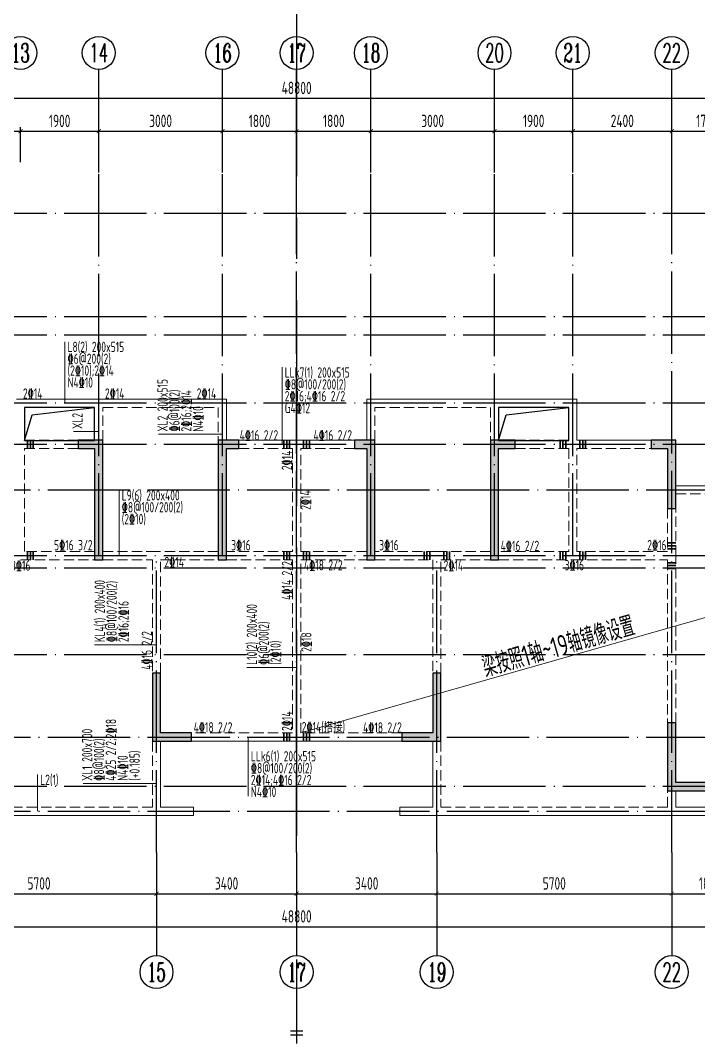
# Model space of a CAD drawing. Extents: x 826826 to 1642106, y -156213 to 399140.
# Drawn here: x 1419250 to 1435700, y 178848 to 203668 of the extents above; entities that cross this region are included whole.
import ezdxf
from ezdxf.enums import TextEntityAlignment as Align

# ---------------------------------------------------------------- set-up
doc = ezdxf.new("R2010")
doc.units = 0
doc.header["$LTSCALE"] = 1000
for name, pattern in [('CENTER', [8, 5, -1, 1, -1]), ('DASH', [0.35, 0.25, -0.1]), ('DOTE', [2.42, 2, -0.2, 0.02, -0.2])]:
    doc.linetypes.add(name, pattern=pattern)
doc.layers.get('0').update_dxf_attribs({"linetype": 'CONTINUOUS'})
doc.layers.get('DEFPOINTS').update_dxf_attribs({"linetype": 'CONTINUOUS'})
for name, color, linetype in [('A-AXIS', 1, 'CONTINUOUS'), ('A-DOTE', 10, 'DOTE'), ('AXIS_TEXT', 4, 'CONTINUOUS'), ('S-D洞口', 4, 'CONTINUOUS'), ('S-L主梁线', 4, 'DASH'), ('S-L梁编号', 6, 'CONTINUOUS'), ('S-L梁配筋', 7, 'CONTINUOUS'), ('S-Q墙填充', 252, 'CONTINUOUS'), ('S-Q墙实线', 6, 'CONTINUOUS'), ('S-Y一般标注', 3, 'CONTINUOUS'), ('THIN', 7, 'CONTINUOUS'), ('水平筋标注', 7, 'CONTINUOUS')]:
    doc.layers.add(name, color=color, linetype=linetype)
doc.layers.add('梁附加箍筋', color=1, linetype='CONTINUOUS', lineweight=35)
doc.styles.add('_TCH_AXIS', font='COMPLEX', dxfattribs={"bigfont": 'GBCBIG'})
doc.styles.add('COMPLEX', font='COMPLEX')
doc.styles.add('TSSD_DIMENSION', font='Tssdeng.shx', dxfattribs={"width": 0.7, "bigfont": 'tssdchn.shx'})
doc.styles.add('TSSD_REIN', font='tssdeng.shx', dxfattribs={"width": 0.7, "height": 300, "bigfont": 'tssdchn.shx'})
doc.dimstyles.new('TSSD_100_100$0', dxfattribs={"dimtxt": 300, "dimasz": 80, "dimexe": 100, "dimexo": 250, "dimgap": 100, "dimtad": 1, "dimdec": 0, "dimzin": 0, "dimdsep": 46, "dimtxsty": 'TSSD_DIMENSION', "dimblk": 'ARCHTICK', "dimcen": 0, "dimdle": 100, "dimclrd": 3, "dimclre": 3, "dimclrt": 7, "dimadec": 0, "dimazin": 0, "dimtfac": 1, "dimtdec": 0, "dimtix": 1, "dimtmove": 2, "dimatfit": 3, "dimldrblk": 'ARCHTICK', "dimfxl": 0, "dimtolj": 1, "dimtzin": 0, "dimarcsym": 0})

# ---------------------------------------------------------------- blocks, each defined once
blk = doc.blocks.new('_ArchTick')
at = {"color": 0, "linetype": 'ByBlock', "const_width": 0.15}
blk.add_lwpolyline([(-0.5, -0.5), (0.5, 0.5)], dxfattribs=at)
blk = doc.blocks.new('*D865')
at = {"layer": 'DEFPOINTS', "color": 0}
for p in [(39500, 20800), (37800, 19800), (39500, 19800)]:
    blk.add_point(p, dxfattribs=at)
at = {"layer": 'S-Y一般标注', "color": 0, "lineweight": -2}
for p, q in [((37800, 20050), (37800, 20900)), ((39500, 20050), (39500, 20900)), ((37700, 20800), (39600, 20800))]:
    blk.add_line(p, q, dxfattribs=at)
at = {"layer": 'S-Y一般标注', "color": 0, "lineweight": -2, "xscale": 100, "yscale": 100, "zscale": 100, "rotation": 180}
blk.add_blockref('_ArchTick', (37800, 20800), dxfattribs=at)
at = {"layer": 'S-Y一般标注', "color": 0, "lineweight": -2, "xscale": 100, "yscale": 100, "zscale": 100}
blk.add_blockref('_ArchTick', (39500, 20800), dxfattribs=at)
at = {"layer": 'S-Y一般标注', "color": 7, "insert": (38650, 21050), "char_height": 300, "attachment_point": 5, "style": 'TSSD_DIMENSION'}
blk.add_mtext('\\A1;1700', dxfattribs=at)
blk = doc.blocks.new('*D866')
at = {"layer": 'DEFPOINTS', "color": 0}
for p in [(37800, 20800), (35400, 19800), (37800, 19800)]:
    blk.add_point(p, dxfattribs=at)
at = {"layer": 'S-Y一般标注', "color": 0, "lineweight": -2}
for p, q in [((35400, 20050), (35400, 20900)), ((37800, 20050), (37800, 20900)), ((35300, 20800), (37900, 20800))]:
    blk.add_line(p, q, dxfattribs=at)
at = {"layer": 'S-Y一般标注', "color": 0, "lineweight": -2, "xscale": 100, "yscale": 100, "zscale": 100, "rotation": 180}
blk.add_blockref('_ArchTick', (35400, 20800), dxfattribs=at)
at = {"layer": 'S-Y一般标注', "color": 0, "lineweight": -2, "xscale": 100, "yscale": 100, "zscale": 100}
blk.add_blockref('_ArchTick', (37800, 20800), dxfattribs=at)
at = {"layer": 'S-Y一般标注', "color": 7, "insert": (36600, 21050), "char_height": 300, "attachment_point": 5, "style": 'TSSD_DIMENSION'}
blk.add_mtext('\\A1;2400', dxfattribs=at)
blk = doc.blocks.new('*D867')
at = {"layer": 'DEFPOINTS', "color": 0}
for p in [(35400, 20800), (33500, 19800), (35400, 19800)]:
    blk.add_point(p, dxfattribs=at)
at = {"layer": 'S-Y一般标注', "color": 0, "lineweight": -2}
for p, q in [((33500, 20050), (33500, 20900)), ((35400, 20050), (35400, 20900)), ((33400, 20800), (35500, 20800))]:
    blk.add_line(p, q, dxfattribs=at)
at = {"layer": 'S-Y一般标注', "color": 0, "lineweight": -2, "xscale": 100, "yscale": 100, "zscale": 100, "rotation": 180}
blk.add_blockref('_ArchTick', (33500, 20800), dxfattribs=at)
at = {"layer": 'S-Y一般标注', "color": 0, "lineweight": -2, "xscale": 100, "yscale": 100, "zscale": 100}
blk.add_blockref('_ArchTick', (35400, 20800), dxfattribs=at)
at = {"layer": 'S-Y一般标注', "color": 7, "insert": (34450, 21050), "char_height": 300, "attachment_point": 5, "style": 'TSSD_DIMENSION'}
blk.add_mtext('\\A1;1900', dxfattribs=at)
blk = doc.blocks.new('*D868')
at = {"layer": 'DEFPOINTS', "color": 0}
for p in [(33500, 20800), (30500, 19800), (33500, 19800)]:
    blk.add_point(p, dxfattribs=at)
at = {"layer": 'S-Y一般标注', "color": 0, "lineweight": -2}
for p, q in [((30500, 20050), (30500, 20900)), ((33500, 20050), (33500, 20900)), ((30400, 20800), (33600, 20800))]:
    blk.add_line(p, q, dxfattribs=at)
at = {"layer": 'S-Y一般标注', "color": 0, "lineweight": -2, "xscale": 100, "yscale": 100, "zscale": 100, "rotation": 180}
blk.add_blockref('_ArchTick', (30500, 20800), dxfattribs=at)
at = {"layer": 'S-Y一般标注', "color": 0, "lineweight": -2, "xscale": 100, "yscale": 100, "zscale": 100}
blk.add_blockref('_ArchTick', (33500, 20800), dxfattribs=at)
at = {"layer": 'S-Y一般标注', "color": 7, "insert": (32000, 21050), "char_height": 300, "attachment_point": 5, "style": 'TSSD_DIMENSION'}
blk.add_mtext('\\A1;3000', dxfattribs=at)
blk = doc.blocks.new('*D869')
at = {"layer": 'DEFPOINTS', "color": 0}
for p in [(30500, 20800), (28700, 19800), (30500, 19800)]:
    blk.add_point(p, dxfattribs=at)
at = {"layer": 'S-Y一般标注', "color": 0, "lineweight": -2}
for p, q in [((28700, 20050), (28700, 20900)), ((30500, 20050), (30500, 20900)), ((28600, 20800), (30600, 20800))]:
    blk.add_line(p, q, dxfattribs=at)
at = {"layer": 'S-Y一般标注', "color": 0, "lineweight": -2, "xscale": 100, "yscale": 100, "zscale": 100, "rotation": 180}
blk.add_blockref('_ArchTick', (28700, 20800), dxfattribs=at)
at = {"layer": 'S-Y一般标注', "color": 0, "lineweight": -2, "xscale": 100, "yscale": 100, "zscale": 100}
blk.add_blockref('_ArchTick', (30500, 20800), dxfattribs=at)
at = {"layer": 'S-Y一般标注', "color": 7, "insert": (29600, 21050), "char_height": 300, "attachment_point": 5, "style": 'TSSD_DIMENSION'}
blk.add_mtext('\\A1;1800', dxfattribs=at)
blk = doc.blocks.new('*D873')
at = {"layer": 'DEFPOINTS', "color": 0}
for p in [(37800, 3300), (39650, 3300), (39650, 2300)]:
    blk.add_point(p, dxfattribs=at)
at = {"layer": 'S-Y一般标注', "color": 0, "lineweight": -2}
for p, q in [((37800, 3050), (37800, 2200)), ((39650, 3050), (39650, 2200)), ((37700, 2300), (39750, 2300))]:
    blk.add_line(p, q, dxfattribs=at)
at = {"layer": 'S-Y一般标注', "color": 0, "lineweight": -2, "xscale": 100, "yscale": 100, "zscale": 100, "rotation": 180}
blk.add_blockref('_ArchTick', (37800, 2300), dxfattribs=at)
at = {"layer": 'S-Y一般标注', "color": 0, "lineweight": -2, "xscale": 100, "yscale": 100, "zscale": 100}
blk.add_blockref('_ArchTick', (39650, 2300), dxfattribs=at)
at = {"layer": 'S-Y一般标注', "color": 7, "insert": (38725, 2550), "char_height": 300, "attachment_point": 5, "style": 'TSSD_DIMENSION'}
blk.add_mtext('\\A1;1850', dxfattribs=at)
blk = doc.blocks.new('*D874')
at = {"layer": 'DEFPOINTS', "color": 0}
for p in [(32100, 3300), (37800, 3300), (37800, 2300)]:
    blk.add_point(p, dxfattribs=at)
at = {"layer": 'S-Y一般标注', "color": 0, "lineweight": -2}
for p, q in [((32100, 3050), (32100, 2200)), ((37800, 3050), (37800, 2200)), ((32000, 2300), (37900, 2300))]:
    blk.add_line(p, q, dxfattribs=at)
at = {"layer": 'S-Y一般标注', "color": 0, "lineweight": -2, "xscale": 100, "yscale": 100, "zscale": 100, "rotation": 180}
blk.add_blockref('_ArchTick', (32100, 2300), dxfattribs=at)
at = {"layer": 'S-Y一般标注', "color": 0, "lineweight": -2, "xscale": 100, "yscale": 100, "zscale": 100}
blk.add_blockref('_ArchTick', (37800, 2300), dxfattribs=at)
at = {"layer": 'S-Y一般标注', "color": 7, "insert": (34950, 2550), "char_height": 300, "attachment_point": 5, "style": 'TSSD_DIMENSION'}
blk.add_mtext('\\A1;5700', dxfattribs=at)
blk = doc.blocks.new('*D875')
at = {"layer": 'DEFPOINTS', "color": 0}
for p in [(28700.000008, 3300.000008), (32100.000008, 3300.000008), (32100.000008, 2300.000008)]:
    blk.add_point(p, dxfattribs=at)
at = {"layer": 'S-Y一般标注', "color": 0, "lineweight": -2}
for p, q in [((28700.000008, 3050.000008), (28700.000008, 2200.000008)), ((32100.000008, 3050.000008), (32100.000008, 2200.000008)), ((28600.000008, 2300.000008), (32200.000008, 2300.000008))]:
    blk.add_line(p, q, dxfattribs=at)
at = {"layer": 'S-Y一般标注', "color": 0, "lineweight": -2, "xscale": 100, "yscale": 100, "zscale": 100, "rotation": 180}
blk.add_blockref('_ArchTick', (28700.000008, 2300.000008), dxfattribs=at)
at = {"layer": 'S-Y一般标注', "color": 0, "lineweight": -2, "xscale": 100, "yscale": 100, "zscale": 100}
blk.add_blockref('_ArchTick', (32100.000008, 2300.000008), dxfattribs=at)
at = {"layer": 'S-Y一般标注', "color": 7, "insert": (30400.000008, 2550.000008), "char_height": 300, "attachment_point": 5, "style": 'TSSD_DIMENSION'}
blk.add_mtext('\\A1;3400', dxfattribs=at)
blk = doc.blocks.new('*D907')
at = {"layer": 'DEFPOINTS', "color": 0}
for p in [(22000, 20800), (19600, 19800), (22000, 19800)]:
    blk.add_point(p, dxfattribs=at)
at = {"layer": 'S-Y一般标注', "color": 0, "lineweight": -2}
for p, q in [((19600, 20050), (19600, 20900)), ((22000, 20050), (22000, 20900)), ((19500, 20800), (22100, 20800))]:
    blk.add_line(p, q, dxfattribs=at)
at = {"layer": 'S-Y一般标注', "color": 0, "lineweight": -2, "xscale": 100, "yscale": 100, "zscale": 100, "rotation": 180}
blk.add_blockref('_ArchTick', (19600, 20800), dxfattribs=at)
at = {"layer": 'S-Y一般标注', "color": 0, "lineweight": -2, "xscale": 100, "yscale": 100, "zscale": 100}
blk.add_blockref('_ArchTick', (22000, 20800), dxfattribs=at)
at = {"layer": 'S-Y一般标注', "color": 7, "insert": (20800, 21050), "char_height": 300, "attachment_point": 5, "style": 'TSSD_DIMENSION'}
blk.add_mtext('\\A1;2400', dxfattribs=at)
blk = doc.blocks.new('*D908')
at = {"layer": 'DEFPOINTS', "color": 0}
for p in [(23900, 20800), (22000, 19800), (23900, 19800)]:
    blk.add_point(p, dxfattribs=at)
at = {"layer": 'S-Y一般标注', "color": 0, "lineweight": -2}
for p, q in [((22000, 20050), (22000, 20900)), ((23900, 20050), (23900, 20900)), ((21900, 20800), (24000, 20800))]:
    blk.add_line(p, q, dxfattribs=at)
at = {"layer": 'S-Y一般标注', "color": 0, "lineweight": -2, "xscale": 100, "yscale": 100, "zscale": 100, "rotation": 180}
blk.add_blockref('_ArchTick', (22000, 20800), dxfattribs=at)
at = {"layer": 'S-Y一般标注', "color": 0, "lineweight": -2, "xscale": 100, "yscale": 100, "zscale": 100}
blk.add_blockref('_ArchTick', (23900, 20800), dxfattribs=at)
at = {"layer": 'S-Y一般标注', "color": 7, "insert": (22950, 21050), "char_height": 300, "attachment_point": 5, "style": 'TSSD_DIMENSION'}
blk.add_mtext('\\A1;1900', dxfattribs=at)
blk = doc.blocks.new('*D909')
at = {"layer": 'DEFPOINTS', "color": 0}
for p in [(26900, 20800), (23900, 19800), (26900, 19800)]:
    blk.add_point(p, dxfattribs=at)
at = {"layer": 'S-Y一般标注', "color": 0, "lineweight": -2}
for p, q in [((23900, 20050), (23900, 20900)), ((26900, 20050), (26900, 20900)), ((23800, 20800), (27000, 20800))]:
    blk.add_line(p, q, dxfattribs=at)
at = {"layer": 'S-Y一般标注', "color": 0, "lineweight": -2, "xscale": 100, "yscale": 100, "zscale": 100, "rotation": 180}
blk.add_blockref('_ArchTick', (23900, 20800), dxfattribs=at)
at = {"layer": 'S-Y一般标注', "color": 0, "lineweight": -2, "xscale": 100, "yscale": 100, "zscale": 100}
blk.add_blockref('_ArchTick', (26900, 20800), dxfattribs=at)
at = {"layer": 'S-Y一般标注', "color": 7, "insert": (25400, 21050), "char_height": 300, "attachment_point": 5, "style": 'TSSD_DIMENSION'}
blk.add_mtext('\\A1;3000', dxfattribs=at)
blk = doc.blocks.new('*D910')
at = {"layer": 'DEFPOINTS', "color": 0}
for p in [(28700, 20800), (26900, 19800), (28700, 19800)]:
    blk.add_point(p, dxfattribs=at)
at = {"layer": 'S-Y一般标注', "color": 0, "lineweight": -2}
for p, q in [((26900, 20050), (26900, 20900)), ((28700, 20050), (28700, 20900)), ((26800, 20800), (28800, 20800))]:
    blk.add_line(p, q, dxfattribs=at)
at = {"layer": 'S-Y一般标注', "color": 0, "lineweight": -2, "xscale": 100, "yscale": 100, "zscale": 100, "rotation": 180}
blk.add_blockref('_ArchTick', (26900, 20800), dxfattribs=at)
at = {"layer": 'S-Y一般标注', "color": 0, "lineweight": -2, "xscale": 100, "yscale": 100, "zscale": 100}
blk.add_blockref('_ArchTick', (28700, 20800), dxfattribs=at)
at = {"layer": 'S-Y一般标注', "color": 7, "insert": (27800, 21050), "char_height": 300, "attachment_point": 5, "style": 'TSSD_DIMENSION'}
blk.add_mtext('\\A1;1800', dxfattribs=at)
blk = doc.blocks.new('*D911')
at = {"layer": 'DEFPOINTS', "color": 0}
for p in [(53100, 21600), (4300, 19800), (53100, 19800)]:
    blk.add_point(p, dxfattribs=at)
at = {"layer": 'S-Y一般标注', "color": 0, "lineweight": -2}
for p, q in [((4200, 21600), (53200, 21600)), ((4300, 20050), (4300, 21700)), ((53100, 20050), (53100, 21700))]:
    blk.add_line(p, q, dxfattribs=at)
at = {"layer": 'S-Y一般标注', "color": 0, "lineweight": -2, "xscale": 100, "yscale": 100, "zscale": 100, "rotation": 180}
blk.add_blockref('_ArchTick', (4300, 21600), dxfattribs=at)
at = {"layer": 'S-Y一般标注', "color": 0, "lineweight": -2, "xscale": 100, "yscale": 100, "zscale": 100}
blk.add_blockref('_ArchTick', (53100, 21600), dxfattribs=at)
at = {"layer": 'S-Y一般标注', "color": 7, "insert": (28700, 21850), "char_height": 300, "attachment_point": 5, "style": 'TSSD_DIMENSION'}
blk.add_mtext('\\A1;48800', dxfattribs=at)
blk = doc.blocks.new('*D916')
at = {"layer": 'DEFPOINTS', "color": 0}
for p in [(19600, 3300), (25300, 3300), (25300, 2300)]:
    blk.add_point(p, dxfattribs=at)
at = {"layer": 'S-Y一般标注', "color": 0, "lineweight": -2}
for p, q in [((19600, 3050), (19600, 2200)), ((25300, 3050), (25300, 2200)), ((19500, 2300), (25400, 2300))]:
    blk.add_line(p, q, dxfattribs=at)
at = {"layer": 'S-Y一般标注', "color": 0, "lineweight": -2, "xscale": 100, "yscale": 100, "zscale": 100, "rotation": 180}
blk.add_blockref('_ArchTick', (19600, 2300), dxfattribs=at)
at = {"layer": 'S-Y一般标注', "color": 0, "lineweight": -2, "xscale": 100, "yscale": 100, "zscale": 100}
blk.add_blockref('_ArchTick', (25300, 2300), dxfattribs=at)
at = {"layer": 'S-Y一般标注', "color": 7, "insert": (22450, 2550), "char_height": 300, "attachment_point": 5, "style": 'TSSD_DIMENSION'}
blk.add_mtext('\\A1;5700', dxfattribs=at)
blk = doc.blocks.new('*D917')
at = {"layer": 'DEFPOINTS', "color": 0}
for p in [(25300.000008, 3300.000008), (28700.000008, 3300.000008), (28700.000008, 2300.000008)]:
    blk.add_point(p, dxfattribs=at)
at = {"layer": 'S-Y一般标注', "color": 0, "lineweight": -2}
for p, q in [((25300.000008, 3050.000008), (25300.000008, 2200.000008)), ((28700.000008, 3050.000008), (28700.000008, 2200.000008)), ((25200.000008, 2300.000008), (28800.000008, 2300.000008))]:
    blk.add_line(p, q, dxfattribs=at)
at = {"layer": 'S-Y一般标注', "color": 0, "lineweight": -2, "xscale": 100, "yscale": 100, "zscale": 100, "rotation": 180}
blk.add_blockref('_ArchTick', (25300.000008, 2300.000008), dxfattribs=at)
at = {"layer": 'S-Y一般标注', "color": 0, "lineweight": -2, "xscale": 100, "yscale": 100, "zscale": 100}
blk.add_blockref('_ArchTick', (28700.000008, 2300.000008), dxfattribs=at)
at = {"layer": 'S-Y一般标注', "color": 7, "insert": (27000.000008, 2550.000008), "char_height": 300, "attachment_point": 5, "style": 'TSSD_DIMENSION'}
blk.add_mtext('\\A1;3400', dxfattribs=at)
blk = doc.blocks.new('*D918')
at = {"layer": 'DEFPOINTS', "color": 0}
for p in [(4300.000008, 3300.000008), (53100.000008, 3300.000008), (53100.000008, 1500.000008)]:
    blk.add_point(p, dxfattribs=at)
at = {"layer": 'S-Y一般标注', "color": 0, "lineweight": -2}
for p, q in [((4300.000008, 3050.000008), (4300.000008, 1400.000008)), ((53100.000008, 3050.000008), (53100.000008, 1400.000008)), ((4200.000008, 1500.000008), (53200.000008, 1500.000008))]:
    blk.add_line(p, q, dxfattribs=at)
at = {"layer": 'S-Y一般标注', "color": 0, "lineweight": -2, "xscale": 100, "yscale": 100, "zscale": 100, "rotation": 180}
blk.add_blockref('_ArchTick', (4300.000008, 1500.000008), dxfattribs=at)
at = {"layer": 'S-Y一般标注', "color": 0, "lineweight": -2, "xscale": 100, "yscale": 100, "zscale": 100}
blk.add_blockref('_ArchTick', (53100.000008, 1500.000008), dxfattribs=at)
at = {"layer": 'S-Y一般标注', "color": 7, "insert": (28700.000008, 1750.000008), "char_height": 300, "attachment_point": 5, "style": 'TSSD_DIMENSION'}
blk.add_mtext('\\A1;48800', dxfattribs=at)
blk = doc.blocks.new('_AXISO')
blk.add_circle((0, 0), 0.5)
at = {"layer": 'AXIS_TEXT', "style": 'COMPLEX', "width": 1.041667}
blk.add_attdef('A', text='', height=0.56, dxfattribs=at).set_placement((-0.25, -0.28), (0.25, -0.28), align=Align.FIT)
blk = doc.blocks.new('20210802.02294286')
at = {"layer": '梁附加箍筋', "lineweight": 35}
for p, q in [((-973713, -156931), (-973713, -156731)), ((-973643, -156931), (-973643, -156731)), ((-973573, -156931), (-973573, -156731)), ((-967493, -156931), (-967493, -156731)), ((-967423, -156931), (-967423, -156731)), ((-967353, -156931), (-967353, -156731)), ((-967013, -156931), (-967013, -156731)), ((-966943, -156931), (-966943, -156731)), ((-966873, -156931), (-966873, -156731)), ((-960793, -156931), (-960793, -156731)), ((-960723, -156931), (-960723, -156731)), ((-960653, -156931), (-960653, -156731)), ((-960313, -156931), (-960313, -156731)), ((-960243, -156931), (-960243, -156731)), ((-960173, -156931), (-960173, -156731)), ((-957983, -159221), (-958183, -159221)), ((-957983, -159291), (-958183, -159291)), ((-973713, -159631), (-973713, -159431)), ((-973643, -159631), (-973643, -159431)), ((-973573, -159631), (-973573, -159431)), ((-967493, -159631), (-967493, -159431)), ((-967423, -159631), (-967423, -159431)), ((-967353, -159631), (-967353, -159431)), ((-967013, -159631), (-967013, -159431)), ((-966943, -159631), (-966943, -159431)), ((-966873, -159631), (-966873, -159431)), ((-964093, -159631), (-964093, -159431)), ((-964023, -159631), (-964023, -159431)), ((-963953, -159631), (-963953, -159431)), ((-963613, -159631), (-963613, -159431)), ((-963543, -159631), (-963543, -159431)), ((-963473, -159631), (-963473, -159431)), ((-960793, -159631), (-960793, -159431)), ((-960723, -159631), (-960723, -159431)), ((-960653, -159631), (-960653, -159431)), ((-960313, -159631), (-960313, -159431)), ((-960243, -159631), (-960243, -159431)), ((-960173, -159631), (-960173, -159431)), ((-957983, -159361), (-958183, -159361)), ((-957983, -159701), (-958183, -159701)), ((-957983, -159771), (-958183, -159771)), ((-957983, -159841), (-958183, -159841)), ((-967493, -164031), (-967493, -163831)), ((-967423, -164031), (-967423, -163831)), ((-967353, -164031), (-967353, -163831)), ((-967013, -164031), (-967013, -163831)), ((-966943, -164031), (-966943, -163831)), ((-966873, -164031), (-966873, -163831))]:
    blk.add_line(p, q, dxfattribs=at)
blk = doc.blocks.new('20210809.10301159')
at = {"layer": 'THIN', "linetype": 'CENTER'}
blk.add_line((150, 26037), (150, 0), dxfattribs=at)
at = {"layer": 'THIN'}
for p, q in [((300, 300), (0, 300)), ((300, 200), (0, 200))]:
    blk.add_line(p, q, dxfattribs=at)
blk = doc.blocks.new('20210810.05000969')
at = {"layer": 'S-Q墙填充'}
h = blk.add_hatch(color=252, dxfattribs=at)
h.dxf.hatch_style = 1
h.paths.add_polyline_path([(-1448688, -54333), (-1448688, -57033), (-1448488, -57033), (-1448488, -54133), (-1449088, -54133), (-1449088, -54333)])
h = blk.add_hatch(color=252, dxfattribs=at)
h.dxf.hatch_style = 1
h.paths.add_polyline_path([(-1445490, -57033), (-1445488, -54333), (-1445188, -54333), (-1445188, -54133), (-1445688, -54133), (-1445690, -57033)])
h = blk.add_hatch(color=252, dxfattribs=at)
h.dxf.hatch_style = 1
h.paths.add_polyline_path([(-1442388, -54333), (-1442088, -54333), (-1442088, -57033), (-1441888, -57033), (-1441888, -54133), (-1442388, -54133)])
h = blk.add_hatch(color=252, dxfattribs=at)
h.dxf.hatch_style = 1
h.paths.add_polyline_path([(-1438888, -54333), (-1438488, -54333), (-1438488, -54133), (-1439088, -54133), (-1439088, -57033), (-1438888, -57033)])
h = blk.add_hatch(color=252, dxfattribs=at)
h.dxf.hatch_style = 1
h.paths.add_polyline_path([(-1435188, -54333), (-1434788, -54333), (-1434788, -55333), (-1434788, -55783), (-1434588, -55783), (-1434588, -55333), (-1434588, -54133), (-1435188, -54133)])
h = blk.add_hatch(color=252, dxfattribs=at)
h.dxf.hatch_style = 1
h.paths.add_polyline_path([(-1447288, -61433), (-1446438, -61433), (-1446338, -61433), (-1446338, -61233), (-1446438, -61233), (-1447088, -61233), (-1447088, -59783), (-1447288, -59783)])
h = blk.add_hatch(color=252, dxfattribs=at)
h.dxf.hatch_style = 1
h.paths.add_polyline_path([(-1440488, -61233), (-1441138, -61233), (-1441238, -61233), (-1441238, -61433), (-1441138, -61433), (-1440288, -61433), (-1440288, -59783), (-1440488, -59783)])
h = blk.add_hatch(color=252, dxfattribs=at)
h.dxf.hatch_style = 1
h.paths.add_polyline_path([(-1434788, -62633), (-1433838, -62633), (-1433838, -62433), (-1434588, -62433), (-1434588, -60983), (-1434788, -60983)])
at = {"layer": 'S-L主梁线', "linetype": 'ByBlock', "lineweight": 18}
for p, q in [((-1448588, -53133), (-1450588, -53133)), ((-1445490, -53133), (-1448588, -53133)), ((-1445488, -54133), (-1445490, -53133)), ((-1438988, -53133), (-1442088, -53133)), ((-1442088, -53133), (-1442088, -54133)), ((-1436988, -53133), (-1438988, -53133)), ((-1436988, -54133), (-1436988, -53133)), ((-1443788, -54133), (-1445188, -54133)), ((-1442388, -54133), (-1443788, -54133)), ((-1435188, -54133), (-1436988, -54133)), ((-1433488, -55233), (-1434588, -55233)), ((-1447088, -63033), (-1447088, -61433)), ((-1446338, -61433), (-1443788, -61433)), ((-1443788, -61433), (-1441238, -61433)), ((-1440488, -63033), (-1440488, -61433)), ((-1434588, -62633), (-1434588, -63033)), ((-1447088, -63033), (-1446288, -63033)), ((-1446288, -63033), (-1446288, -63233)), ((-1441288, -63033), (-1441288, -63233)), ((-1440488, -63033), (-1441288, -63033)), ((-1434588, -63033), (-1433738, -63033)), ((-1453838, -63233), (-1446288, -63233)), ((-1433738, -63233), (-1441288, -63233))]:
    blk.add_line(p, q, dxfattribs=at)
at = {"layer": 'S-L主梁线', "linetype": 'DASH', "lineweight": 18}
for p, q in [((-1450388, -54133), (-1450388, -53333)), ((-1450388, -53333), (-1448688, -53333)), ((-1448688, -53333), (-1448688, -54133)), ((-1448488, -54133), (-1448488, -53333)), ((-1448488, -53333), (-1445689, -53333)), ((-1445689, -53333), (-1445688, -54233)), ((-1441888, -53333), (-1439088, -53333)), ((-1441888, -54133), (-1441888, -53333)), ((-1439088, -53333), (-1439088, -54133)), ((-1438888, -54133), (-1438888, -53333)), ((-1438888, -53333), (-1437188, -53333)), ((-1437188, -53333), (-1437188, -54133)), ((-1449088, -54133), (-1450388, -54133)), ((-1450388, -54333), (-1449088, -54333)), ((-1450388, -56833), (-1450388, -54333)), ((-1445188, -54333), (-1443888, -54333)), ((-1443888, -54333), (-1443888, -56833)), ((-1443688, -54333), (-1442388, -54333)), ((-1443688, -56833), (-1443688, -54333)), ((-1437188, -54133), (-1438488, -54133)), ((-1438488, -54333), (-1437188, -54333)), ((-1437188, -54333), (-1437188, -56833)), ((-1436988, -54333), (-1435188, -54333)), ((-1436988, -56833), (-1436988, -54333)), ((-1434588, -55433), (-1433488, -55433)), ((-1434788, -55783), (-1434788, -56833)), ((-1434588, -56933), (-1434588, -55783)), ((-1448688, -56833), (-1450388, -56833)), ((-1447188, -56833), (-1448488, -56833)), ((-1445689, -56833), (-1447188, -56833)), ((-1443888, -56833), (-1445489, -56833)), ((-1442088, -56833), (-1443688, -56833)), ((-1440388, -56833), (-1441888, -56833)), ((-1439088, -56833), (-1440388, -56833)), ((-1437188, -56833), (-1438888, -56833)), ((-1434788, -56833), (-1436988, -56833)), ((-1450488, -57033), (-1448688, -57033)), ((-1448488, -57033), (-1447288, -57033)), ((-1447288, -57033), (-1447288, -59783)), ((-1447088, -59783), (-1447088, -57033)), ((-1447088, -57033), (-1445690, -57033)), ((-1445490, -57033), (-1443888, -57033)), ((-1443888, -57033), (-1443888, -61233)), ((-1443688, -61233), (-1443688, -57033)), ((-1443688, -57033), (-1442088, -57033)), ((-1441888, -57033), (-1440488, -57033)), ((-1440488, -57033), (-1440488, -59783)), ((-1440288, -59783), (-1440288, -57033)), ((-1440288, -57033), (-1439088, -57033)), ((-1438888, -57033), (-1437088, -57033)), ((-1437088, -57033), (-1434788, -57033)), ((-1434788, -57033), (-1434788, -60983)), ((-1434588, -60983), (-1434588, -56933)), ((-1443888, -61233), (-1446338, -61233)), ((-1441238, -61233), (-1443688, -61233)), ((-1447288, -61433), (-1447288, -63033)), ((-1440288, -61433), (-1440288, -63033)), ((-1434788, -63033), (-1434788, -62633)), ((-1447288, -63033), (-1452788, -63033)), ((-1440288, -63033), (-1434788, -63033))]:
    blk.add_line(p, q, dxfattribs=at)
at = {"layer": 'S-Q墙实线'}
blk.add_lwpolyline([(-1448688, -54333), (-1448688, -57033), (-1448488, -57033), (-1448488, -54133), (-1449088, -54133), (-1449088, -54333), (-1448688, -54333)], dxfattribs=at)
for points in [[(-1445490, -57033), (-1445488, -54333), (-1445188, -54333), (-1445188, -54133), (-1445688, -54133), (-1445690, -57033)], [(-1442388, -54333), (-1442088, -54333), (-1442088, -57033), (-1441888, -57033), (-1441888, -54133), (-1442388, -54133)], [(-1438888, -54333), (-1438488, -54333), (-1438488, -54133), (-1439088, -54133), (-1439088, -57033), (-1438888, -57033)], [(-1435188, -54333), (-1434788, -54333), (-1434788, -55333), (-1434788, -55783), (-1434588, -55783), (-1434588, -55333), (-1434588, -54133), (-1435188, -54133)], [(-1447288, -61433), (-1446438, -61433), (-1446338, -61433), (-1446338, -61233), (-1446438, -61233), (-1447088, -61233), (-1447088, -59783), (-1447288, -59783)], [(-1440488, -61233), (-1441138, -61233), (-1441238, -61233), (-1441238, -61433), (-1441138, -61433), (-1440288, -61433), (-1440288, -59783), (-1440488, -59783)], [(-1434788, -62633), (-1433838, -62633), (-1433838, -62433), (-1434588, -62433), (-1434588, -60983), (-1434788, -60983)]]:
    blk.add_lwpolyline(points, close=True, dxfattribs=at)
blk = doc.blocks.new('20210801.08533475')
at = {"layer": 'A-AXIS'}
for p, q in [((23900, 19800), (23900, 22300)), ((26900, 19800), (26900, 22300)), ((28700, 19800), (28700, 22300)), ((30500, 19800), (30500, 22300)), ((33500, 19800), (33500, 22300)), ((35400, 19800), (35400, 22300)), ((37800, 19800), (37800, 22300)), ((25300, 3300), (25300, 800)), ((28700, 3300), (28700, 800)), ((32100, 3300), (32100, 800)), ((37800, 3300), (37800, 800))]:
    blk.add_line(p, q, dxfattribs=at)
at = {"layer": 'A-DOTE'}
for p, q in [((23900, 10500), (23900, 19800)), ((26900, 10500), (26900, 19800)), ((28700, 3300), (28700, 19800)), ((30500, 10500), (30500, 19800)), ((33500, 10500), (33500, 19800)), ((35400, 10500), (35400, 19800)), ((37800, 3300), (37800, 19800)), ((54100, 18800), (3300, 18800)), ((54100, 16300), (3300, 16300)), ((54100, 15850), (3300, 15850)), ((54100, 14200), (3300, 14200)), ((54100, 13200), (3300, 13200)), ((3300, 12100), (54100, 12100)), ((54100, 10500), (3300, 10500)), ((25300, 3300), (25300, 10500)), ((32100, 3300), (32100, 10500)), ((54100, 10200), (3300, 10200)), ((54100, 8100), (3300, 8100)), ((3300, 6100), (54100, 6100)), ((54100, 4900), (3300, 4900)), ((3300, 4300), (54100, 4300))]:
    blk.add_line(p, q, dxfattribs=at)
at = {"layer": 'A-AXIS'}
ref = blk.add_blockref('_AXISO', (22000, 22700), dxfattribs=dict(at, xscale=800, yscale=800, zscale=800))
ref.add_attrib('A', '13', dxfattribs={"layer": 'AXIS_TEXT', "height": 452.55, "style": '_TCH_AXIS', "width": 0.724138}).set_placement((21773.7, 22473.7), (22226.3, 22473.7), align=Align.FIT)
ref = blk.add_blockref('_AXISO', (23900, 22700), dxfattribs=dict(at, xscale=800, yscale=800, zscale=800))
ref.add_attrib('A', '14', dxfattribs={"layer": 'AXIS_TEXT', "height": 452.55, "style": '_TCH_AXIS', "width": 0.677419}).set_placement((23673.7, 22473.7), (24126.3, 22473.7), align=Align.FIT)
ref = blk.add_blockref('_AXISO', (26900, 22700), dxfattribs=dict(at, xscale=800, yscale=800, zscale=800))
ref.add_attrib('A', '16', dxfattribs={"layer": 'AXIS_TEXT', "height": 452.55, "style": '_TCH_AXIS', "width": 0.724138}).set_placement((26673.7, 22473.7), (27126.3, 22473.7), align=Align.FIT)
ref = blk.add_blockref('_AXISO', (28700, 22700), dxfattribs=dict(at, xscale=800, yscale=800, zscale=800))
ref.add_attrib('A', '17', dxfattribs={"layer": 'AXIS_TEXT', "height": 452.55, "style": '_TCH_AXIS', "width": 0.724138}).set_placement((28473.7, 22473.7), (28926.3, 22473.7), align=Align.FIT)
ref = blk.add_blockref('_AXISO', (30500, 22700), dxfattribs=dict(at, xscale=800, yscale=800, zscale=800))
ref.add_attrib('A', '18', dxfattribs={"layer": 'AXIS_TEXT', "height": 452.55, "style": '_TCH_AXIS', "width": 0.724138}).set_placement((30273.7, 22473.7), (30726.3, 22473.7), align=Align.FIT)
ref = blk.add_blockref('_AXISO', (33500, 22700), dxfattribs=dict(at, xscale=800, yscale=800, zscale=800))
ref.add_attrib('A', '20', dxfattribs={"layer": 'AXIS_TEXT', "height": 452.55, "style": '_TCH_AXIS', "width": 0.617647}).set_placement((33273.7, 22473.7), (33726.3, 22473.7), align=Align.FIT)
ref = blk.add_blockref('_AXISO', (35400, 22700), dxfattribs=dict(at, xscale=800, yscale=800, zscale=800))
ref.add_attrib('A', '21', dxfattribs={"layer": 'AXIS_TEXT', "height": 452.55, "style": '_TCH_AXIS', "width": 0.724138}).set_placement((35173.7, 22473.7), (35626.3, 22473.7), align=Align.FIT)
ref = blk.add_blockref('_AXISO', (37800, 22700), dxfattribs=dict(at, xscale=800, yscale=800, zscale=800))
ref.add_attrib('A', '22', dxfattribs={"layer": 'AXIS_TEXT', "height": 452.55, "style": '_TCH_AXIS', "width": 0.617647}).set_placement((37573.7, 22473.7), (38026.3, 22473.7), align=Align.FIT)
ref = blk.add_blockref('_AXISO', (25300, 400), dxfattribs=dict(at, xscale=800, yscale=800, zscale=800))
ref.add_attrib('A', '15', dxfattribs={"layer": 'AXIS_TEXT', "height": 452.55, "style": '_TCH_AXIS', "width": 0.724138}).set_placement((25073.7, 173.7), (25526.3, 173.7), align=Align.FIT)
ref = blk.add_blockref('_AXISO', (28700, 400), dxfattribs=dict(at, xscale=800, yscale=800, zscale=800))
ref.add_attrib('A', '17', dxfattribs={"layer": 'AXIS_TEXT', "height": 452.55, "style": '_TCH_AXIS', "width": 0.724138}).set_placement((28473.7, 173.7), (28926.3, 173.7), align=Align.FIT)
ref = blk.add_blockref('_AXISO', (32100, 400), dxfattribs=dict(at, xscale=800, yscale=800, zscale=800))
ref.add_attrib('A', '19', dxfattribs={"layer": 'AXIS_TEXT', "height": 452.55, "style": '_TCH_AXIS', "width": 0.724138}).set_placement((31873.7, 173.7), (32326.3, 173.7), align=Align.FIT)
ref = blk.add_blockref('_AXISO', (37800, 400), dxfattribs=dict(at, xscale=800, yscale=800, zscale=800))
ref.add_attrib('A', '22', dxfattribs={"layer": 'AXIS_TEXT', "height": 452.55, "style": '_TCH_AXIS', "width": 0.617647}).set_placement((37573.7, 173.7), (38026.3, 173.7), align=Align.FIT)
at = {"layer": 'S-Y一般标注'}
for p1, p2, distance, picture, middle in [((4300, 19800), (53100, 19800), 1800, '*D911', (28700, 21850)), ((19600, 19800), (22000, 19800), 1000, '*D907', (20800, 21050)), ((22000, 19800), (23900, 19800), 1000, '*D908', (22950, 21050)), ((23900, 19800), (26900, 19800), 1000, '*D909', (25400, 21050)), ((26900, 19800), (28700, 19800), 1000, '*D910', (27800, 21050)), ((28700, 19800), (30500, 19800), 1000, '*D869', (29600, 21050)), ((30500, 19800), (33500, 19800), 1000, '*D868', (32000, 21050)), ((33500, 19800), (35400, 19800), 1000, '*D867', (34450, 21050)), ((35400, 19800), (37800, 19800), 1000, '*D866', (36600, 21050)), ((37800, 19800), (39500, 19800), 1000, '*D865', (38650, 21050)), ((4300, 3300), (53100, 3300), -1800, '*D918', (28700, 1750)), ((19600, 3300), (25300, 3300), -1000, '*D916', (22450, 2550)), ((25300, 3300), (28700, 3300), -1000, '*D917', (27000, 2550)), ((28700, 3300), (32100, 3300), -1000, '*D875', (30400, 2550)), ((32100, 3300), (37800, 3300), -1000, '*D874', (34950, 2550)), ((37800, 3300), (39650, 3300), -1000, '*D873', (38725, 2550))]:
    dim = blk.add_aligned_dim(p1=p1, p2=p2, distance=distance, dimstyle='TSSD_100_100$0', override={"dimasz": 100, "dimclrd": 0, "dimclre": 0}, dxfattribs=at)
    dim.commit()
    dim.dimension.update_dxf_attribs({"geometry": picture, "text_midpoint": middle})

msp = doc.modelspace()

# ---------------------------------------------------------------- linework, layer by layer
at = {"layer": 'S-D洞口', "color": 5}
for points in [[(1419350.36, 193481.9), (1421050.35, 193481.9), (1421050.35, 194282.11), (1419350.36, 194282.11), (1419350.36, 193481.9), (1419531.73, 194100.75), (1421050.35, 194282.11)], [(1430850.35, 193481.9), (1432550.35, 193481.9), (1432550.35, 194282.11), (1430850.35, 194282.11), (1430850.35, 193481.9), (1431031.72, 194100.75), (1432550.35, 194282.11)]]:
    msp.add_lwpolyline(points, dxfattribs=at)
at = {"layer": 'S-L梁编号', "lineweight": 18}
for p, q in [((1420329.94, 194382.11), (1420329.94, 195874.01)), ((1425599.19, 193381.9), (1425599.19, 195253.33)), ((1421150.36, 193697.8), (1420535.18, 193697.8)), ((1424150.35, 193631.04), (1422602.08, 193631.04)), ((1421644.61, 190681.9), (1421644.61, 192271.76)), ((1422550.35, 188523.19), (1421049.75, 188523.19)), ((1425950.35, 187973.8), (1424738.7, 187973.8)), ((1424777.32, 186281.9), (1424777.32, 184848.44)), ((1419667.13, 184481.9), (1419667.13, 185371.43)), ((1422550.35, 185160.02), (1420772.52, 185160.02))]:
    msp.add_line(p, q, dxfattribs=at)
msp.add_lwpolyline([(1426050.35, 186381.9), (1450250.36, 193281.9)], dxfattribs=at)

# ---------------------------------------------------------------- block references
at = {"layer": 'S-Q墙填充'}
msp.add_blockref('20210810.05000969', (2869738.5, 247615.07), dxfattribs=at)
at = {"layer": 'S-Y一般标注'}
msp.add_blockref('20210801.08533475', (1397250.35, 180181.9), dxfattribs=at)
at = {"layer": '梁附加箍筋'}
msp.add_blockref('20210802.02294286', (2393133.79, 350212.91), dxfattribs=at)
at = {"layer": '水平筋标注'}
msp.add_blockref('20210809.10301159', (1425800.35, 178847.75), dxfattribs=at)

# ---------------------------------------------------------------- texts
at = {"layer": 'S-L梁编号', "color": 6, "style": 'TSSD_REIN', "width": 0.7}
for s, p in [('L8(2) 200x515', (1420392.44, 195624.01)), ('LLk7(1) 200x515', (1425661.69, 195003.33)), ('L9(6) 200x400', (1421707.11, 192021.76)), ('LLk6(1) 200x515', (1424839.82, 185691.71)), ('L2(1)', (1419729.63, 185121.43))]:
    msp.add_text(s, height=250, dxfattribs=at).set_placement(p)
for s, p in [('XL2 200x515', (1422823.23, 193693.54)), ('XL2', (1420756.33, 193760.3)), ('KL4(1) 200x400', (1421299.75, 188585.69)), ('L10(2) 200x400', (1424988.7, 188036.3)), ('XL1 200x700', (1420993.68, 185222.52))]:
    msp.add_text(s, height=250, rotation=90, dxfattribs=at).set_placement(p)
at = {"layer": 'S-L梁编号', "lineweight": 18, "style": 'TSSD_REIN', "width": 0.7}
msp.add_text('梁按照1轴~19轴镜像设置', height=500, rotation=15.975897, dxfattribs=at).set_placement((1430541.91, 187720.88))
at = {"layer": 'S-L梁配筋', "color": 7, "style": 'TSSD_REIN', "width": 0.7}
for s, p in [('%%1326@200(2)', (1420392.44, 195336.51)), ('(2%%13210);2%%13214', (1420392.44, 195049.01)), ('N4%%13210', (1420392.44, 194761.51)), ('%%1328@100/200(2)', (1425661.69, 194715.83)), ('2%%13214', (1419311.49, 194492.82)), ('2%%13214', (1421300.35, 194492.82)), ('G4%%13212', (1425661.69, 194140.83)), ('%%1328@100/200(2)', (1421707.11, 191734.26)), ('(2%%13210)', (1421707.11, 191446.76)), ('%%1328@100/200(2)', (1424839.82, 185404.21)), ('2%%13214;4%%13216 2/2', (1424839.82, 185116.71)), ('N4%%13210', (1424839.82, 184829.21))]:
    msp.add_text(s, height=250, dxfattribs=at).set_placement(p)
for s, rotation, p in [('%%1326@100(2)', 90, (1423110.73, 193693.54)), ('N4%%13210', 90, (1423685.73, 193693.54)), ('%%1328@100/200(2)', 90, (1421587.25, 188585.69)), ('%%1326@200(2)', 90, (1425276.2, 188036.3)), ('(2%%13210)', 90, (1425563.7, 188036.3)), ('4%%13225 2/2;2%%13218', 90, (1421568.68, 185222.52)), ('2%%13214', 90, (1425840.06, 186431.9)), ('2%%13214(搭接)', 360, (1426073.56, 186399.1)), ('%%1328@100(2)', 90, (1421281.18, 185222.52)), ('(+0.185)', 90, (1422143.68, 185222.52)), ('N4%%13210', 90, (1421856.18, 185222.52))]:
    msp.add_text(s, height=250, rotation=rotation, dxfattribs=at).set_placement(p)
at = {"layer": 'S-L梁配筋', "color": 1, "style": 'TSSD_REIN', "width": 0.7}
for s, rotation, p in [('2%%13216;2%%13214', 90, (1423398.23, 193693.54)), ('4%%13216 2/2', 359.999915, (1430900.35, 190797.52)), ('2%%13216;2%%13216', 90, (1421874.75, 188585.69))]:
    msp.add_text(s, height=250, rotation=rotation, dxfattribs=at).set_placement(p)
at = {"layer": 'S-L梁配筋', "color": 7, "style": 'TSSD_REIN', "width": 0.7}
for s, p in [('2%%13214', (1423999, 194492.82)), ('5%%13216 3/2', (1421000.36, 190814.23)), ('3%%13216', (1424834.9, 190814.23)), ('3%%13216', (1428425.21, 190814.23)), ('2%%13216', (1434924.12, 190814.23)), ('4%%13218 2/2', (1424391.87, 186394.88)), ('4%%13218 2/2', (1428500.95, 186390.17))]:
    msp.add_text(s, height=250, dxfattribs=at).set_placement(p, align=Align.RIGHT)
at = {"layer": 'S-L梁配筋', "color": 1, "style": 'TSSD_REIN', "width": 0.7}
msp.add_text('2%%13216;4%%13216 2/2', height=250, dxfattribs=at).set_placement((1425661.69, 194428.33))
for p in [(1425035.23, 193479.85), (1426826.93, 193479.85)]:
    msp.add_text('4%%13216 2/2', height=250, dxfattribs=at).set_placement(p, align=Align.CENTER)
at = {"layer": 'S-L梁配筋', "color": 7, "style": 'TSSD_REIN', "width": 0.7}
for s, rotation, p in [('2%%13214', 90, (1425837.6, 192995.57)), ('2%%13214', 90, (1426294.14, 192031.9)), ('3%%13216', 359.999933, (1419257.54, 190319.16)), ('2%%13218', 90, (1426310.84, 188586.45))]:
    msp.add_text(s, height=250, rotation=rotation, dxfattribs=at).set_placement(p, align=Align.CENTER)
msp.add_text('2%%13214', height=250, dxfattribs=at).set_placement((1422980.61, 190329.99), align=Align.BOTTOM_CENTER)
at = {"layer": 'S-L梁配筋', "color": 1, "style": 'TSSD_REIN', "width": 0.7}
for s, p in [('4%%13214 2/2', (1425840.06, 190550.85)), ('4%%13216 2/2', (1422440.06, 188852.07))]:
    msp.add_text(s, height=250, rotation=90, dxfattribs=at).set_placement(p, align=Align.RIGHT)
at = {"layer": 'S-L梁配筋', "color": 7, "style": 'TSSD_REIN', "width": 0.7}
for s, p in [('4%%13218 2/2', (1426597.71, 190325.73)), ('2%%13214', (1429752.15, 190317.78))]:
    msp.add_text(s, height=250, dxfattribs=at).set_placement(p, align=Align.CENTER)
at = {"layer": 'S-L梁配筋', "color": 1, "style": 'TSSD_REIN', "width": 0.7}
msp.add_text('3%%13216', height=250, rotation=359.999915, dxfattribs=at).set_placement((1432689.04, 190328.41), align=Align.CENTER)

doc.saveas('drawing.dxf')
